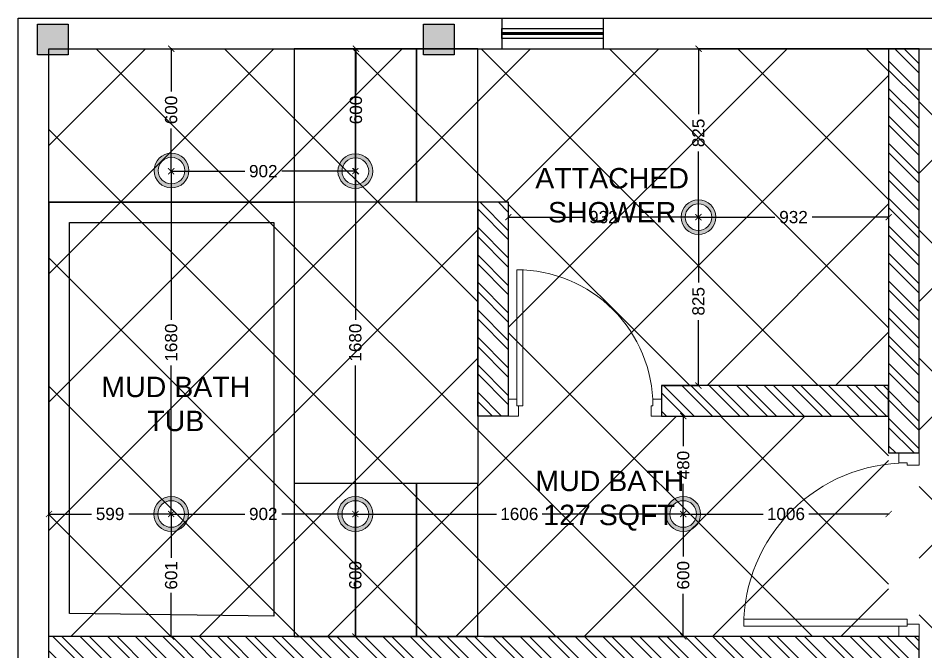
# Model space of a CAD drawing. Header units: millimetres. Extents: x 1464389 to 1998638, y -29162 to 256806.
# Drawn here: x 1799910 to 1804357, y 212058 to 215163 of the extents above; entities that cross this region are included whole.
import ezdxf

# ---------------------------------------------------------------- set-up
doc = ezdxf.new("R2010")
doc.units = ezdxf.units.MM
doc.header["$LTSCALE"] = 15
doc.header["$PDMODE"] = 35
doc.layers.get('0').update_dxf_attribs({"lineweight": 5})
for name, color, linetype, lineweight in [('A-Walls', 1, 'Continuous', 30), ('DOOR', 124, 'Continuous', 9), ('Hatch', 252, 'Continuous', 15), ('ledge wall line', 252, 'Continuous', 13)]:
    doc.layers.add(name, color=color, linetype=linetype, lineweight=lineweight)
for name, color, linetype in [('A-WNDW', 4, 'Continuous'), ('GFC Columns', 6, 'Continuous'), ('GFC Walls', 14, 'Continuous'), ('NEW WALL', 5, 'Continuous'), ('Text', 250, 'Continuous')]:
    doc.layers.add(name, color=color, linetype=linetype)
doc.layers.add('Furnitures', color=7, linetype='Continuous', lineweight=25, true_color=0x753b00)
doc.styles.add('ARIAL', font='arial.ttf')
doc.dimstyles.new('SC-25', dxfattribs={"dimtxt": 60, "dimasz": 30, "dimexe": 0, "dimexo": 0, "dimgap": 25, "dimtad": 0, "dimdec": 0, "dimzin": 0, "dimdsep": 46, "dimtxsty": 'ARIAL', "dimblk": 'ARCHTICK', "dimcen": 0.09, "dimdle": 3, "dimclrd": 251, "dimclre": 251, "dimclrt": 1, "dimadec": 0, "dimazin": 0, "dimtfac": 1, "dimtdec": 0, "dimtofl": 0, "dimtmove": 0, "dimatfit": 2, "dimfxl": 100, "dimtolj": 1, "dimtzin": 0, "dimarcsym": 0})
pattern_1 = [(45, (656328.93, 99855.36), (-314.30896, 314.30896), []), (135, (656328.93, 99855.36), (-314.30896, -314.30896), [])]

# ---------------------------------------------------------------- blocks, each defined once
blk = doc.blocks.new('terrace site dwg')
at = {"layer": 'Hatch'}
h = blk.add_hatch(color=256, dxfattribs=at)
h.dxf.hatch_style = 1
h.paths.add_polyline_path([(2564955.5, 867086.2), (2564805.5, 867086.2), (2564805.5, 866936.2), (2564955.5, 866936.2)])
h.paths.add_polyline_path([(2563234.3, 867086.2), (2563139.5, 867086.2), (2563139.5, 866936.2), (2563234.3, 866936.2)])
h.paths.add_polyline_path([(2563139.5, 867086.2), (2563084.5, 867086.2), (2563084.5, 866936.2), (2563139.5, 866936.2)])
h.paths.add_polyline_path([(2563234.5, 861453.2), (2563084.5, 861453.2), (2563084.5, 861303.2), (2563234.5, 861303.2)])
h.paths.add_polyline_path([(2564955.5, 861453.2), (2564805.5, 861453.2), (2564805.5, 861303.2), (2564955.5, 861303.2)])
h.paths.add_polyline_path([(2563234.5, 858838.2), (2563139.5, 858838.2), (2563139.5, 858868.2), (2563084.5, 858868.2), (2563084.5, 858718.2), (2563234.5, 858718.2)])
h.paths.add_polyline_path([(2563234.5, 858868.2), (2563139.5, 858868.2), (2563139.5, 858838.2), (2563234.5, 858838.2)], flags=17)
h.paths.add_polyline_path([(2564955.5, 858113.2), (2564805.5, 858113.2), (2564805.5, 857963.2), (2564955.5, 857963.2)])
h.paths.add_polyline_path([(2569128.5, 858113.2), (2568978.5, 858113.2), (2568978.5, 858018.2), (2569128.5, 858018.2)])
h.paths.add_polyline_path([(2569128.5, 858018.2), (2568978.5, 858018.2), (2568978.5, 857963.2), (2569128.5, 857963.2)])
h.paths.add_polyline_path([(2569734, 858168.2), (2569598.5, 858168.2), (2569598.5, 858018.2), (2569734, 858018.2)])
h.paths.add_polyline_path([(2582058.5, 861483.2), (2581878.5, 861483.2), (2581878.5, 861333.2), (2582058.5, 861333.2)])
h.paths.add_polyline_path([(2582028.5, 867086.2), (2581908.5, 867086.2), (2581908.5, 866936.2), (2582028.5, 866936.2)])
h.paths.add_polyline_path([(2581908.5, 867086.2), (2581878.5, 867086.2), (2581878.5, 866936.2), (2581908.5, 866936.2)])
h.paths.add_polyline_path([(2582028.5, 869698.2), (2581878.5, 869698.2), (2581878.5, 869548.2), (2582028.5, 869548.2)])
h.paths.add_polyline_path([(2574344.5, 867086.2), (2574194.5, 867086.2), (2574194.5, 866936.2), (2574344.5, 866936.2)])
h.paths.add_polyline_path([(2578937.5, 867086.2), (2578787.5, 867086.2), (2578787.5, 866936.2), (2578937.5, 866936.2)])
h.paths.add_polyline_path([(2574962.5, 872568.2), (2574812.5, 872568.2), (2574812.5, 872448.2), (2574962.5, 872448.2)])
h.paths.add_polyline_path([(2578897.5, 872568.2), (2578747.5, 872568.2), (2578747.5, 872418.2), (2578897.5, 872418.2)])
h.paths.add_polyline_path([(2569139.5, 867086.2), (2568989.5, 867086.2), (2568989.5, 866936.2), (2569139.5, 866936.2)])
h.paths.add_polyline_path([(2563234.5, 872568.2), (2563084.5, 872568.2), (2563084.5, 872418.2), (2563138.3, 872418.2), (2563138.3, 872448.2), (2563234.5, 872448.2)])
h.paths.add_polyline_path([(2565124.5, 872568.2), (2564974.5, 872568.2), (2564974.5, 872448.2), (2565124.5, 872448.2)])
h.paths.add_polyline_path([(2565124.5, 872448.1), (2564974.5, 872448.1), (2564974.5, 872418.2), (2565124.5, 872418.2)])
h.paths.add_polyline_path([(2563234.5, 872448.2), (2563138.3, 872448.2), (2563138.3, 872418.2), (2563234.5, 872418.2)], flags=17)
at = {"layer": 'A-WNDW', "ltscale": 0.5}
for p, q in [((2565359.5, 872598.2), (2565359.5, 872448.2)), ((2565854.5, 872598.2), (2565854.5, 872448.2)), ((2565359.5, 872523.2), (2565854.5, 872523.2))]:
    blk.add_line(p, q, dxfattribs=at)
blk.add_lwpolyline([(2565359.5, 872548.2), (2565854.5, 872548.2), (2565854.5, 872498.2), (2565359.5, 872498.2)], close=True, dxfattribs=at)
blk.add_lwpolyline([(2565359.5, 872548.2), (2565854.5, 872548.2), (2565854.5, 872498.2), (2565359.5, 872498.2)], close=True, dxfattribs=at)
at = {"layer": 'A-WNDW', "ltscale": 0.5, "const_width": 14.1}
blk.add_lwpolyline([(2565359.5, 872523.2), (2565854.5, 872523.2)], dxfattribs=at)
blk.add_lwpolyline([(2565359.5, 872523.2), (2565854.5, 872523.2)], dxfattribs=at)
at = {"layer": 'GFC Columns'}
for points in [[(2563234.5, 872418.2), (2563084.5, 872418.2), (2563084.5, 872568.2), (2563234.5, 872568.2)], [(2565124.5, 872418.2), (2564974.5, 872418.2), (2564974.5, 872568.2), (2565124.5, 872568.2)]]:
    blk.add_lwpolyline(points, close=True, dxfattribs=at)
at = {"layer": 'GFC Walls'}
for p, q in [((2562989.5, 858688.2), (2562989.5, 872598.2)), ((2562989.5, 872598.2), (2571364.5, 872598.2)), ((2563234.5, 872448.2), (2571364.5, 872448.2)), ((2563139.5, 861453.2), (2563139.5, 872418.2))]:
    blk.add_line(p, q, dxfattribs=at)
blk = doc.blocks.new('D900')
for points in [[(0, 840), (0, 900), (100, 900), (100, 850), (60, 850), (60, 840)], [(0, 60), (0, 0), (100, 0), (100, 50), (60, 50), (60, 60)]]:
    blk.add_lwpolyline(points, close=True)
blk.add_lwpolyline([(60, 850, -0.414214), (860, 50), (60, 50), (60, 85), (859.2, 85)], format="xyb")
blk = doc.blocks.new('DOOR TERRACE')
at = {"layer": 'DOOR'}
for p, xscale, yscale, zscale, rotation in [((1151616.7, -147837.6), -0.833619442241601, 0.833619442241601, 0.833619442241601, 270), ((1153629.8, -148917.1), -0.9999986462057132, 0.9999986462057132, 0.9999986462057132, 359.9999999804764)]:
    blk.add_blockref('D900', p, dxfattribs=dict(at, xscale=xscale, yscale=yscale, zscale=zscale, rotation=rotation))
blk = doc.blocks.new('INTERNAL WALLS FIFFTH')
at = {"layer": 'NEW WALL', "ltscale": 0.25}
for points in [[(1153629.8, -146037.6), (1153479.8, -146037.6), (1153479.8, -148017.1), (1153629.8, -148017.1)], [(1151466.7, -146787.6), (1151616.7, -146787.6), (1151616.7, -147837.6), (1151466.7, -147837.6)], [(1152367, -147837.6), (1153479.8, -147837.6), (1153479.8, -147687.6), (1152367, -147687.6)], [(1153629.8, -148917.1), (1149364.9, -148917.3), (1149364.9, -149067.3), (1153629.8, -149067.1)]]:
    blk.add_lwpolyline(points, close=True, dxfattribs=at)
blk = doc.blocks.new('Hanging light')
h = blk.add_hatch(color=30)
h.dxf.hatch_style = 1
h.set_gradient(color1=(242, 103, 34), color2=(255, 255, 0), name='CYLINDER')
h.paths.add_polyline_path([(163326.4, 34665.3, 1), (163155.9, 34665.3, 1)])
h.paths.add_polyline_path([(163175.9, 34665.3, -1), (163306.4, 34665.3, -1)], flags=16)
at = {"color": 3}
for radius in [85.2, 65.2]:
    blk.add_circle((163241.2, 34665.3), radius, dxfattribs=at)
blk = doc.blocks.new('_ArchTick')
at = {"color": 0, "linetype": 'ByBlock', "const_width": 0.15}
blk.add_lwpolyline([(-0.5, -0.5), (0.5, 0.5)], dxfattribs=at)
blk = doc.blocks.new('*D1074')
at = {"color": 251, "lineweight": -2, "ltscale": 0.25, "transparency": 16777216}
for p, q in [((1803239.8, 214188.3), (1803617.6, 214188.3)), ((1804177.4, 214188.3), (1803799.6, 214188.3))]:
    blk.add_line(p, q, dxfattribs=at)
at = {"layer": 'Defpoints', "color": 0, "ltscale": 0.25, "transparency": 16777216}
for p in [(1803242.8, 214188.3), (1804174.4, 214188.3), (1804174.4, 214188.3)]:
    blk.add_point(p, dxfattribs=at)
at = {"color": 251, "lineweight": -2, "ltscale": 0.25, "transparency": 16777216, "xscale": 30, "yscale": 30, "zscale": 30, "rotation": 180}
blk.add_blockref('_ArchTick', (1803242.8, 214188.3), dxfattribs=at)
at = {"color": 251, "lineweight": -2, "ltscale": 0.25, "transparency": 16777216, "xscale": 30, "yscale": 30, "zscale": 30}
blk.add_blockref('_ArchTick', (1804174.4, 214188.3), dxfattribs=at)
at = {"color": 1, "ltscale": 0.25, "transparency": 16777216, "insert": (1803708.6, 214188.3), "char_height": 60, "attachment_point": 5, "style": 'ARIAL'}
blk.add_mtext('\\A1;932', dxfattribs=at)
blk = doc.blocks.new('*D1245')
at = {"color": 251, "lineweight": -2, "ltscale": 0.25, "transparency": 16777216}
for p, q in [((1802311.3, 214263.3), (1802311.3, 214188.3)), ((1802308.3, 214188.3), (1802686.1, 214188.3)), ((1803245.8, 214188.3), (1802868.1, 214188.3)), ((1803242.8, 214188.3), (1803242.8, 214188.3))]:
    blk.add_line(p, q, dxfattribs=at)
at = {"layer": 'Defpoints', "color": 0, "ltscale": 0.25, "transparency": 16777216}
for p in [(1802311.3, 214263.3), (1802311.3, 214188.3), (1803242.8, 214188.3)]:
    blk.add_point(p, dxfattribs=at)
at = {"color": 251, "lineweight": -2, "ltscale": 0.25, "transparency": 16777216, "xscale": 30, "yscale": 30, "zscale": 30, "rotation": 180}
blk.add_blockref('_ArchTick', (1802311.3, 214188.3), dxfattribs=at)
at = {"color": 251, "lineweight": -2, "ltscale": 0.25, "transparency": 16777216, "xscale": 30, "yscale": 30, "zscale": 30}
blk.add_blockref('_ArchTick', (1803242.8, 214188.3), dxfattribs=at)
at = {"color": 1, "ltscale": 0.25, "transparency": 16777216, "insert": (1802777.1, 214188.3), "char_height": 60, "attachment_point": 5, "style": 'ARIAL'}
blk.add_mtext('\\A1;932', dxfattribs=at)
blk = doc.blocks.new('*D1246')
at = {"color": 251, "lineweight": -2, "ltscale": 0.25, "transparency": 16777216}
for p, q in [((1803242.8, 215016.3), (1803242.8, 214692.4)), ((1804220.4, 215013.3), (1803242.8, 215013.3)), ((1803242.8, 214185.3), (1803242.8, 214509.3)), ((1803242.8, 214188.3), (1803242.8, 214188.3))]:
    blk.add_line(p, q, dxfattribs=at)
at = {"layer": 'Defpoints', "color": 0, "ltscale": 0.25, "transparency": 16777216}
for p in [(1803242.8, 215013.3), (1804220.4, 215013.3), (1803242.8, 214188.3)]:
    blk.add_point(p, dxfattribs=at)
at = {"color": 251, "lineweight": -2, "ltscale": 0.25, "transparency": 16777216, "xscale": 30, "yscale": 30, "zscale": 30}
for p, rotation in [((1803242.8, 215013.3), 90), ((1803242.8, 214188.3), 270)]:
    blk.add_blockref('_ArchTick', p, dxfattribs=dict(at, rotation=rotation))
at = {"color": 1, "ltscale": 0.25, "transparency": 16777216, "insert": (1803242.8, 214600.8), "char_height": 60, "attachment_point": 5, "rotation": 90, "style": 'ARIAL'}
blk.add_mtext('\\A1;825', dxfattribs=at)
blk = doc.blocks.new('*D1247')
at = {"color": 251, "lineweight": -2, "ltscale": 0.25, "transparency": 16777216}
for p, q in [((1803242.8, 214191.3), (1803242.8, 213867.4)), ((1803242.8, 214188.3), (1803242.8, 214188.3)), ((1803242.8, 213360.3), (1803242.8, 213684.3)), ((1803061.6, 213363.3), (1803242.8, 213363.3))]:
    blk.add_line(p, q, dxfattribs=at)
at = {"layer": 'Defpoints', "color": 0, "ltscale": 0.25, "transparency": 16777216}
for p in [(1803242.8, 214188.3), (1803061.6, 213363.3), (1803242.8, 213363.3)]:
    blk.add_point(p, dxfattribs=at)
at = {"color": 251, "lineweight": -2, "ltscale": 0.25, "transparency": 16777216, "xscale": 30, "yscale": 30, "zscale": 30}
for p, rotation in [((1803242.8, 214188.3), 90), ((1803242.8, 213363.3), 270)]:
    blk.add_blockref('_ArchTick', p, dxfattribs=dict(at, rotation=rotation))
at = {"color": 1, "ltscale": 0.25, "transparency": 16777216, "insert": (1803242.8, 213775.8), "char_height": 60, "attachment_point": 5, "rotation": 90, "style": 'ARIAL'}
blk.add_mtext('\\A1;825', dxfattribs=at)
blk = doc.blocks.new('*D1075')
at = {"color": 251, "lineweight": -2, "ltscale": 0.25, "transparency": 16777216}
for p, q in [((1800660, 215016.3), (1800660, 214804.6)), ((1800661.3, 215013.3), (1800660, 215013.3)), ((1800660, 214410.3), (1800660, 214622)), ((1800660, 214413.3), (1800660, 214413.3))]:
    blk.add_line(p, q, dxfattribs=at)
at = {"layer": 'Defpoints', "color": 0, "ltscale": 0.25, "transparency": 16777216}
for p in [(1800660, 215013.3), (1800661.3, 215013.3), (1800660, 214413.3)]:
    blk.add_point(p, dxfattribs=at)
at = {"color": 251, "lineweight": -2, "ltscale": 0.25, "transparency": 16777216, "xscale": 30, "yscale": 30, "zscale": 30}
for p, rotation in [((1800660, 215013.3), 90), ((1800660, 214413.3), 270)]:
    blk.add_blockref('_ArchTick', p, dxfattribs=dict(at, rotation=rotation))
at = {"color": 1, "ltscale": 0.25, "transparency": 16777216, "insert": (1800660, 214713.3), "char_height": 60, "attachment_point": 5, "rotation": 90, "style": 'ARIAL'}
blk.add_mtext('\\A1;600', dxfattribs=at)
blk = doc.blocks.new('*D1076')
at = {"color": 251, "lineweight": -2, "ltscale": 0.25, "transparency": 16777216}
for p, q in [((1800657, 212733.7), (1801020.1, 212733.7)), ((1801565.2, 212733.7), (1801202.1, 212733.7))]:
    blk.add_line(p, q, dxfattribs=at)
at = {"layer": 'Defpoints', "color": 0, "ltscale": 0.25, "transparency": 16777216}
for p in [(1800660, 212733.7), (1801562.2, 212733.7), (1801562.2, 212733.7)]:
    blk.add_point(p, dxfattribs=at)
at = {"color": 251, "lineweight": -2, "ltscale": 0.25, "transparency": 16777216, "xscale": 30, "yscale": 30, "zscale": 30, "rotation": 180}
blk.add_blockref('_ArchTick', (1800660, 212733.7), dxfattribs=at)
at = {"color": 251, "lineweight": -2, "ltscale": 0.25, "transparency": 16777216, "xscale": 30, "yscale": 30, "zscale": 30}
blk.add_blockref('_ArchTick', (1801562.2, 212733.7), dxfattribs=at)
at = {"color": 1, "ltscale": 0.25, "transparency": 16777216, "insert": (1801111.1, 212733.7), "char_height": 60, "attachment_point": 5, "style": 'ARIAL'}
blk.add_mtext('\\A1;902', dxfattribs=at)
blk = doc.blocks.new('*D1077')
at = {"color": 251, "lineweight": -2, "ltscale": 0.25, "transparency": 16777216}
for p, q in [((1801559.2, 212733.7), (1802253.5, 212733.7)), ((1803171.3, 212733.7), (1802477, 212733.7))]:
    blk.add_line(p, q, dxfattribs=at)
at = {"layer": 'Defpoints', "color": 0, "ltscale": 0.25, "transparency": 16777216}
for p in [(1801562.2, 212733.7), (1803168.3, 212733.7), (1803168.3, 212733.7)]:
    blk.add_point(p, dxfattribs=at)
at = {"color": 251, "lineweight": -2, "ltscale": 0.25, "transparency": 16777216, "xscale": 30, "yscale": 30, "zscale": 30, "rotation": 180}
blk.add_blockref('_ArchTick', (1801562.2, 212733.7), dxfattribs=at)
at = {"color": 251, "lineweight": -2, "ltscale": 0.25, "transparency": 16777216, "xscale": 30, "yscale": 30, "zscale": 30}
blk.add_blockref('_ArchTick', (1803168.3, 212733.7), dxfattribs=at)
at = {"color": 1, "ltscale": 0.25, "transparency": 16777216, "insert": (1802365.2, 212733.7), "char_height": 60, "attachment_point": 5, "style": 'ARIAL'}
blk.add_mtext('\\A1;1606', dxfattribs=at)
blk = doc.blocks.new('*D1078')
at = {"color": 251, "lineweight": -2, "ltscale": 0.25, "transparency": 16777216}
for p, q in [((1803165.3, 212733.7), (1803559.6, 212733.7)), ((1804177.4, 212733.7), (1803783.1, 212733.7))]:
    blk.add_line(p, q, dxfattribs=at)
at = {"layer": 'Defpoints', "color": 0, "ltscale": 0.25, "transparency": 16777216}
for p in [(1803168.3, 212733.7), (1804174.4, 212733.7), (1804174.4, 212733.7)]:
    blk.add_point(p, dxfattribs=at)
at = {"color": 251, "lineweight": -2, "ltscale": 0.25, "transparency": 16777216, "xscale": 30, "yscale": 30, "zscale": 30, "rotation": 180}
blk.add_blockref('_ArchTick', (1803168.3, 212733.7), dxfattribs=at)
at = {"color": 251, "lineweight": -2, "ltscale": 0.25, "transparency": 16777216, "xscale": 30, "yscale": 30, "zscale": 30}
blk.add_blockref('_ArchTick', (1804174.4, 212733.7), dxfattribs=at)
at = {"color": 1, "ltscale": 0.25, "transparency": 16777216, "insert": (1803671.3, 212733.7), "char_height": 60, "attachment_point": 5, "style": 'ARIAL'}
blk.add_mtext('\\A1;1006', dxfattribs=at)
blk = doc.blocks.new('*D1248')
at = {"color": 251, "lineweight": -2, "ltscale": 0.25, "transparency": 16777216}
for p, q in [((1800061.3, 213197.9), (1800061.3, 212733.7)), ((1800058.3, 212733.7), (1800269.3, 212733.7)), ((1800663, 212733.7), (1800452, 212733.7)), ((1800660, 212733.7), (1800660, 212733.7))]:
    blk.add_line(p, q, dxfattribs=at)
at = {"layer": 'Defpoints', "color": 0, "ltscale": 0.25, "transparency": 16777216}
for p in [(1800061.3, 213197.9), (1800061.3, 212733.7), (1800660, 212733.7)]:
    blk.add_point(p, dxfattribs=at)
at = {"color": 251, "lineweight": -2, "ltscale": 0.25, "transparency": 16777216, "xscale": 30, "yscale": 30, "zscale": 30, "rotation": 180}
blk.add_blockref('_ArchTick', (1800061.3, 212733.7), dxfattribs=at)
at = {"color": 251, "lineweight": -2, "ltscale": 0.25, "transparency": 16777216, "xscale": 30, "yscale": 30, "zscale": 30}
blk.add_blockref('_ArchTick', (1800660, 212733.7), dxfattribs=at)
at = {"color": 1, "ltscale": 0.25, "transparency": 16777216, "insert": (1800360.6, 212733.7), "char_height": 60, "attachment_point": 5, "style": 'ARIAL'}
blk.add_mtext('\\A1;599', dxfattribs=at)
blk = doc.blocks.new('*D1249')
at = {"color": 251, "lineweight": -2, "ltscale": 0.25, "transparency": 16777216}
for p, q in [((1800660, 212736.7), (1800660, 212519.1)), ((1800660, 212733.7), (1800660, 212733.7)), ((1800660, 212130.1), (1800660, 212347.8)), ((1800661.3, 212133.1), (1800660, 212133.1))]:
    blk.add_line(p, q, dxfattribs=at)
at = {"layer": 'Defpoints', "color": 0, "ltscale": 0.25, "transparency": 16777216}
for p in [(1800660, 212733.7), (1800660, 212133.1), (1800661.3, 212133.1)]:
    blk.add_point(p, dxfattribs=at)
at = {"color": 251, "lineweight": -2, "ltscale": 0.25, "transparency": 16777216, "xscale": 30, "yscale": 30, "zscale": 30}
for p, rotation in [((1800660, 212733.7), 90), ((1800660, 212133.1), 270)]:
    blk.add_blockref('_ArchTick', p, dxfattribs=dict(at, rotation=rotation))
at = {"color": 1, "ltscale": 0.25, "transparency": 16777216, "insert": (1800660, 212433.4), "char_height": 60, "attachment_point": 5, "rotation": 90, "style": 'ARIAL'}
blk.add_mtext('\\A1;601', dxfattribs=at)
blk = doc.blocks.new('*D1079')
at = {"color": 251, "lineweight": -2, "ltscale": 0.25, "transparency": 16777216}
for p, q in [((1800660, 214416.3), (1800660, 213685.2)), ((1800660, 214413.3), (1800660, 214413.3)), ((1800660, 212730.7), (1800660, 213461.8)), ((1800660, 212733.7), (1800660, 212733.7))]:
    blk.add_line(p, q, dxfattribs=at)
at = {"layer": 'Defpoints', "color": 0, "ltscale": 0.25, "transparency": 16777216}
for p in [(1800660, 214413.3), (1800660, 214413.3), (1800660, 212733.7)]:
    blk.add_point(p, dxfattribs=at)
at = {"color": 251, "lineweight": -2, "ltscale": 0.25, "transparency": 16777216, "xscale": 30, "yscale": 30, "zscale": 30}
for p, rotation in [((1800660, 214413.3), 90), ((1800660, 212733.7), 270)]:
    blk.add_blockref('_ArchTick', p, dxfattribs=dict(at, rotation=rotation))
at = {"color": 1, "ltscale": 0.25, "transparency": 16777216, "insert": (1800660, 213573.5), "char_height": 60, "attachment_point": 5, "rotation": 90, "style": 'ARIAL'}
blk.add_mtext('\\A1;1680', dxfattribs=at)
blk = doc.blocks.new('*D1080')
at = {"color": 251, "lineweight": -2, "ltscale": 0.25, "transparency": 16777216}
for p, q in [((1800657, 214413.3), (1801020.1, 214413.3)), ((1800660, 214413.3), (1800660, 214413.3)), ((1801565.2, 214413.3), (1801202.1, 214413.3))]:
    blk.add_line(p, q, dxfattribs=at)
at = {"layer": 'Defpoints', "color": 0, "ltscale": 0.25, "transparency": 16777216}
for p in [(1800660, 214413.3), (1801562.2, 214413.3), (1801562.2, 214413.3)]:
    blk.add_point(p, dxfattribs=at)
at = {"color": 251, "lineweight": -2, "ltscale": 0.25, "transparency": 16777216, "xscale": 30, "yscale": 30, "zscale": 30, "rotation": 180}
blk.add_blockref('_ArchTick', (1800660, 214413.3), dxfattribs=at)
at = {"color": 251, "lineweight": -2, "ltscale": 0.25, "transparency": 16777216, "xscale": 30, "yscale": 30, "zscale": 30}
blk.add_blockref('_ArchTick', (1801562.2, 214413.3), dxfattribs=at)
at = {"color": 1, "ltscale": 0.25, "transparency": 16777216, "insert": (1801111.1, 214413.3), "char_height": 60, "attachment_point": 5, "style": 'ARIAL'}
blk.add_mtext('\\A1;902', dxfattribs=at)
blk = doc.blocks.new('*D1250')
at = {"color": 251, "lineweight": -2, "ltscale": 0.25, "transparency": 16777216}
for p, q in [((1801562.2, 215013.2), (1801565.2, 215013.2)), ((1801565.2, 215016.2), (1801565.2, 214804.6)), ((1801565.2, 214410.3), (1801565.2, 214621.9)), ((1801565.2, 214413.3), (1801565.2, 214413.3))]:
    blk.add_line(p, q, dxfattribs=at)
at = {"layer": 'Defpoints', "color": 0, "ltscale": 0.25, "transparency": 16777216}
for p in [(1801562.2, 215013.2), (1801565.2, 215013.2), (1801565.2, 214413.3)]:
    blk.add_point(p, dxfattribs=at)
at = {"color": 251, "lineweight": -2, "ltscale": 0.25, "transparency": 16777216, "xscale": 30, "yscale": 30, "zscale": 30}
for p, rotation in [((1801565.2, 215013.2), 90), ((1801565.2, 214413.3), 270)]:
    blk.add_blockref('_ArchTick', p, dxfattribs=dict(at, rotation=rotation))
at = {"color": 1, "ltscale": 0.25, "transparency": 16777216, "insert": (1801565.2, 214713.3), "char_height": 60, "attachment_point": 5, "rotation": 90, "style": 'ARIAL'}
blk.add_mtext('\\A1;600', dxfattribs=at)
blk = doc.blocks.new('*D1081')
at = {"color": 251, "lineweight": -2, "ltscale": 0.25, "transparency": 16777216}
for p, q in [((1801562.2, 214416.3), (1801562.2, 213685.2)), ((1801562.2, 214413.3), (1801562.2, 214413.3)), ((1801562.2, 212730.7), (1801562.2, 213461.8)), ((1801565.2, 212733.7), (1801562.2, 212733.7))]:
    blk.add_line(p, q, dxfattribs=at)
at = {"layer": 'Defpoints', "color": 0, "ltscale": 0.25, "transparency": 16777216}
for p in [(1801562.2, 214413.3), (1801562.2, 212733.7), (1801565.2, 212733.7)]:
    blk.add_point(p, dxfattribs=at)
at = {"color": 251, "lineweight": -2, "ltscale": 0.25, "transparency": 16777216, "xscale": 30, "yscale": 30, "zscale": 30}
for p, rotation in [((1801562.2, 214413.3), 90), ((1801562.2, 212733.7), 270)]:
    blk.add_blockref('_ArchTick', p, dxfattribs=dict(at, rotation=rotation))
at = {"color": 1, "ltscale": 0.25, "transparency": 16777216, "insert": (1801562.2, 213573.5), "char_height": 60, "attachment_point": 5, "rotation": 90, "style": 'ARIAL'}
blk.add_mtext('\\A1;1680', dxfattribs=at)
blk = doc.blocks.new('*D1251')
at = {"color": 251, "lineweight": -2, "ltscale": 0.25, "transparency": 16777216}
for p, q in [((1803168.3, 212736.7), (1803168.3, 212525)), ((1803168.3, 212733.7), (1803168.3, 212733.7)), ((1803168.3, 212130.6), (1803168.3, 212342.3)), ((1802191.9, 212133.6), (1803168.3, 212133.6))]:
    blk.add_line(p, q, dxfattribs=at)
at = {"layer": 'Defpoints', "color": 0, "ltscale": 0.25, "transparency": 16777216}
for p in [(1803168.3, 212733.7), (1802191.9, 212133.6), (1803168.3, 212133.6)]:
    blk.add_point(p, dxfattribs=at)
at = {"color": 251, "lineweight": -2, "ltscale": 0.25, "transparency": 16777216, "xscale": 30, "yscale": 30, "zscale": 30}
for p, rotation in [((1803168.3, 212733.7), 90), ((1803168.3, 212133.6), 270)]:
    blk.add_blockref('_ArchTick', p, dxfattribs=dict(at, rotation=rotation))
at = {"color": 1, "ltscale": 0.25, "transparency": 16777216, "insert": (1803168.3, 212433.7), "char_height": 60, "attachment_point": 5, "rotation": 90, "style": 'ARIAL'}
blk.add_mtext('\\A1;600', dxfattribs=at)
blk = doc.blocks.new('*D1252')
at = {"color": 251, "lineweight": -2, "ltscale": 0.25, "transparency": 16777216}
for p, q in [((1803061.6, 213213.3), (1803168.3, 213213.3)), ((1803168.3, 213216.3), (1803168.3, 213065.9)), ((1803168.3, 212730.7), (1803168.3, 212881.1)), ((1803168.3, 212733.7), (1803168.3, 212733.7))]:
    blk.add_line(p, q, dxfattribs=at)
at = {"layer": 'Defpoints', "color": 0, "ltscale": 0.25, "transparency": 16777216}
for p in [(1803061.6, 213213.3), (1803168.3, 213213.3), (1803168.3, 212733.7)]:
    blk.add_point(p, dxfattribs=at)
at = {"color": 251, "lineweight": -2, "ltscale": 0.25, "transparency": 16777216, "xscale": 30, "yscale": 30, "zscale": 30}
for p, rotation in [((1803168.3, 213213.3), 90), ((1803168.3, 212733.7), 270)]:
    blk.add_blockref('_ArchTick', p, dxfattribs=dict(at, rotation=rotation))
at = {"color": 1, "ltscale": 0.25, "transparency": 16777216, "insert": (1803168.3, 212973.5), "char_height": 60, "attachment_point": 5, "rotation": 90, "style": 'ARIAL'}
blk.add_mtext('\\A1;480', dxfattribs=at)
blk = doc.blocks.new('*D1253')
at = {"color": 251, "lineweight": -2, "ltscale": 0.25, "transparency": 16777216}
for p, q in [((1801562.2, 212736.7), (1801562.2, 212525.1)), ((1801562.2, 212733.7), (1801562.2, 212733.7)), ((1801562.2, 212130.7), (1801562.2, 212342.4)), ((1801562.2, 212133.7), (1801562.2, 212133.7))]:
    blk.add_line(p, q, dxfattribs=at)
at = {"layer": 'Defpoints', "color": 0, "ltscale": 0.25, "transparency": 16777216}
for p in [(1801562.2, 212733.7), (1801562.2, 212133.7), (1801562.2, 212133.7)]:
    blk.add_point(p, dxfattribs=at)
at = {"color": 251, "lineweight": -2, "ltscale": 0.25, "transparency": 16777216, "xscale": 30, "yscale": 30, "zscale": 30}
for p, rotation in [((1801562.2, 212733.7), 90), ((1801562.2, 212133.7), 270)]:
    blk.add_blockref('_ArchTick', p, dxfattribs=dict(at, rotation=rotation))
at = {"color": 1, "ltscale": 0.25, "transparency": 16777216, "insert": (1801562.2, 212433.7), "char_height": 60, "attachment_point": 5, "rotation": 90, "style": 'ARIAL'}
blk.add_mtext('\\A1;600', dxfattribs=at)

msp = doc.modelspace()

# ---------------------------------------------------------------- hatches: boundary and pattern name
at = {"layer": 'Hatch', "ltscale": 0.25}
h = msp.add_hatch(dxfattribs=at)
h.set_pattern_fill('ANSI37', color=256, scale=140)
h.set_pattern_definition(pattern_1)
h.paths.add_polyline_path([(1804174.4, 213213.3), (1803061.6, 213213.3), (1803061.6, 213363.3), (1804174.4, 213363.3), (1804174.4, 215013.3), (1800060.4, 215013.3), (1800060.4, 212133.6), (1804174.4, 212133.6)])
h.paths.add_polyline_path([(1802161.3, 213213.3), (1802161.3, 214263.3), (1802311.3, 214263.3), (1802311.3, 213213.3)], flags=16)
h = msp.add_hatch(dxfattribs=at)
h.set_pattern_fill('ANSI37', color=256, scale=140)
h.set_pattern_definition(pattern_1)
h.paths.add_polyline_path([(1805524.4, 211825.8), (1805974.2, 211825.8), (1805974.2, 215013.3), (1804324.4, 215013.3), (1804324.4, 206037), (1810869, 206036.3), (1810869, 207236.3), (1805524.4, 207236.3)])
at = {"layer": 'ledge wall line'}
h = msp.add_hatch(dxfattribs=at)
h.set_pattern_fill('ANSI32', color=256, scale=10, angle=90)
h.set_pattern_definition([(135, (-714436.75, -697251.91), (-67.351921, -67.351921), []), (135, (-714436.75, -697207.01), (-67.351921, -67.351921), [])])
h.paths.add_polyline_path([(1811019.7, 205886.3), (1810869.7, 205886.3), (1810870.4, 204818.3), (1811020.4, 204818.3)])
h.paths.add_polyline_path([(1811019.7, 206036.3), (1808613.4, 206036.3), (1808613.4, 205886.3), (1811019.7, 205886.3)])
h.paths.add_polyline_path([(1811019, 207236.3), (1810869, 207236.3), (1810869.7, 207036.3), (1811019.7, 207036.3)])
h.paths.add_polyline_path([(1807713.4, 206036.3), (1806384.7, 206036.3), (1806384.7, 205886.3), (1807563.4, 205886.3), (1807563.4, 205886.3), (1807713.4, 205886.3), (1807713.4, 205886.3), (1807563.4, 205886.3), (1807563.4, 204068.2), (1807713.4, 204068.2), (1807713.4, 205886.3), (1807563.4, 205886.3), (1807563.4, 205886.3), (1807713.4, 205886.3)])
h.paths.add_polyline_path([(1805484.7, 205936.3), (1805484.7, 205936.3), (1805484.7, 206036.3), (1805334.7, 206036.3), (1805334.7, 205936.3), (1805335.4, 204823.3), (1805485.4, 204823.3)])
h.paths.add_polyline_path([(1801876.4, 202806.3), (1801726.4, 202806.3), (1801726.4, 201403.3), (1801876.4, 201403.3)])
h.paths.add_polyline_path([(1801876.4, 206038.3), (1801726.4, 206038.3), (1801726.4, 204018.3), (1801876.4, 204018.3)])
h.paths.add_polyline_path([(1801876.4, 203868.3), (1801726.4, 203868.3), (1801726.4, 203706.3), (1801876.4, 203706.3)])
h.paths.add_polyline_path([(1801876.4, 203706.3), (1801726.4, 203706.3), (1800060.4, 203706.3), (1800060.4, 203556.3), (1801876.4, 203556.3)])
h.paths.add_polyline_path([(1804324.4, 205588.3), (1801876.4, 205588.3), (1801876.4, 205438.3), (1804324.4, 205438.3)])
h.paths.add_polyline_path([(1804324.4, 205887), (1804324.4, 205887), (1804324.4, 206037), (1804324.4, 206310.5), (1804174.4, 206310.5), (1804174.4, 205588.3), (1804324.4, 205588.3)])
h.paths.add_polyline_path([(1804434.7, 205936.3), (1804434.7, 205936.3), (1804434.7, 206036.3), (1804324.4, 206037), (1804324.4, 205887), (1804434.7, 205886.3)])
h.paths.add_polyline_path([(1800976.4, 206038.3), (1800060.4, 206038.3), (1800060.4, 205888.3), (1800976.4, 205888.3)])
h.paths.add_polyline_path([(1802379.7, 207660.5), (1802229.7, 207660.5), (1802229.7, 207210.5), (1802379.7, 207210.5)])
h.paths.add_polyline_path([(1804174.4, 207360.5), (1802379.7, 207360.5), (1802379.7, 207210.5), (1804174.4, 207210.5)])
h.paths.add_polyline_path([(1804174.4, 208560.5), (1802229.7, 208560.5), (1802229.7, 208410.5), (1804174.4, 208410.5)])
h.paths.add_polyline_path([(1804324.4, 211083.7), (1804174.4, 211083.7), (1804174.4, 207210.5), (1804324.4, 207210.5)])
h.paths.add_polyline_path([(1804324.4, 212133.7), (1801261.3, 212133.6), (1801261.3, 212132.7), (1800059.5, 212133.6), (1800059.5, 211983.6), (1801259.9, 211983.6), (1801259.9, 211983.6), (1801409.9, 211983.6), (1804324.4, 211983.7)])
h.paths.add_polyline_path([(1800509.8, 210183.6), (1800060.4, 210183.3), (1800060.4, 210033.3), (1800509.8, 210033.6)])
h.paths.add_polyline_path([(1801259.8, 210033.6), (1801259.9, 211983.6), (1801409.9, 211983.6), (1801409.8, 210183.2), (1802229.7, 210183.5), (1802229.7, 210483.5), (1802379.7, 210483.5), (1802379.7, 209310.5), (1802229.7, 209310.5), (1802229.7, 210033.5), (1801409.8, 210033.2), (1801409.8, 210033.6)])
h.paths.add_polyline_path([(1804174.4, 213363.3), (1803061.6, 213363.3), (1803061.6, 213296.2), (1803061.6, 213213.3), (1804174.4, 213213.3)])
h.paths.add_polyline_path([(1802311.3, 214263.3), (1802161.3, 214263.3), (1802161.3, 213213.3), (1802311.3, 213213.3)])
h.paths.add_polyline_path([(1804324.4, 215013.3), (1804174.4, 215013.3), (1804174.4, 213033.7), (1804224.4, 213033.7), (1804224.4, 213033.7), (1804324.4, 213033.7)])

# ---------------------------------------------------------------- linework, layer by layer
at = {"layer": 'Furnitures'}
msp.add_line((1802162.2, 214263.3), (1802162.2, 212883.6), dxfattribs=at)
for points in [[(1801262.2, 214262.3), (1800060, 214262.3), (1800060, 215013.3), (1801262.2, 215013.3)], [(1801262.2, 214262.3), (1800060, 214262.3), (1800060, 215013.3), (1801262.2, 215013.3)], [(1801562.2, 215013.2), (1801262.2, 215013.2), (1801262.2, 214263.3), (1801562.2, 214263.3)], [(1801862.2, 215013.2), (1801562.2, 215013.2), (1801562.2, 214263.3), (1801862.2, 214263.3)], [(1802162.2, 215013.2), (1801862.2, 215013.2), (1801862.2, 214263.3), (1802162.2, 214263.3)], [(1800062.2, 214262.3), (1801262.2, 214262.3), (1801262.2, 212132.7), (1800060.4, 212133.6)], [(1800162.2, 214162.3), (1801162.2, 214162.3), (1801162.2, 212233.9), (1800162.2, 212246.3)], [(1801562.2, 212883.6), (1801262.2, 212883.6), (1801262.2, 212133.7), (1801562.2, 212133.7)], [(1801862.2, 212883.6), (1801562.2, 212883.6), (1801562.2, 212133.7), (1801862.2, 212133.7)], [(1802162.2, 212883.6), (1801862.2, 212883.6), (1801862.2, 212133.7), (1802162.2, 212133.7)]]:
    msp.add_lwpolyline(points, close=True, dxfattribs=at)

# ---------------------------------------------------------------- block references
for name, p in [('DOOR TERRACE', (650694.6, 361050.9)), ('INTERNAL WALLS FIFFTH', (650694.6, 361050.9)), ('Hanging light', (1637420.1, 179751)), ('Hanging light', (1638321, 179748)), ('Hanging light', (1640001.7, 179523)), ('Hanging light', (1637418.8, 178068.4)), ('Hanging light', (1638321, 178068.4)), ('Hanging light', (1639927.1, 178068.4))]:
    msp.add_blockref(name, p)
at = {"layer": 'A-Walls'}
msp.add_blockref('terrace site dwg', (-763079.1, -657434.9), dxfattribs=at)

# ---------------------------------------------------------------- texts
at = {"layer": 'Text', "ltscale": 0.25, "char_height": 100, "style": 'ARIAL'}
for s, insert, attachment_point in [('\\pxqc;ATTACHED SHOWER', (1802168.5, 214161), 7), ('\\pxqc;MUD BATH \\PTUB', (1800031.3, 213138.5), 7), ('MUD BATH\\P 127 SQFT', (1802444, 212945.9), 1)]:
    msp.add_mtext_dynamic_manual_height_columns(s, width=1302.77, gutter_width=250, heights=[0], dxfattribs=dict(at, insert=insert, attachment_point=attachment_point))

# ---------------------------------------------------------------- dimensions: what is measured, and where the dimension line sits
at = {"ltscale": 0.25}
for base, p1, p2, picture, middle in [((1800660, 215013.3), (1800660, 214413.3), (1800661.3, 215013.3), '*D1075', (1800660, 214713.3)), ((1801565.2, 215013.2), (1801565.2, 214413.3), (1801562.2, 215013.2), '*D1250', (1801565.2, 214713.3)), ((1803242.8, 215013.3), (1803242.8, 214188.3), (1804220.4, 215013.3), '*D1246', (1803242.8, 214600.8)), ((1800660, 214413.3), (1800660, 212733.7), (1800660, 214413.3), '*D1079', (1800660, 213573.5)), ((1801562.2, 212733.7), (1801562.2, 214413.3), (1801565.2, 212733.7), '*D1081', (1801562.2, 213573.5)), ((1803242.8, 213363.3), (1803242.8, 214188.3), (1803061.6, 213363.3), '*D1247', (1803242.8, 213775.8)), ((1803168.3, 213213.3), (1803168.3, 212733.7), (1803061.6, 213213.3), '*D1252', (1803168.3, 212973.5)), ((1800660, 212133.1), (1800660, 212733.7), (1800661.3, 212133.1), '*D1249', (1800660, 212433.4)), ((1801562.2, 212133.7), (1801562.2, 212733.7), (1801562.2, 212133.7), '*D1253', (1801562.2, 212433.7)), ((1803168.3, 212133.6), (1803168.3, 212733.7), (1802191.9, 212133.6), '*D1251', (1803168.3, 212433.7))]:
    dim = msp.add_linear_dim(base=base, p1=p1, p2=p2, angle=90, dimstyle='SC-25', dxfattribs=at)
    dim.commit()
    dim.dimension.update_dxf_attribs({"geometry": picture, "text_midpoint": middle})
for base, p1, p2, picture, middle in [((1801562.2, 214413.3), (1800660, 214413.3), (1801562.2, 214413.3), '*D1080', (1801111.1, 214413.3)), ((1802311.3089, 214188.3036), (1803242.8454, 214188.3036), (1802311.3089, 214263.3036), '*D1245', (1802777.0771, 214188.3036)), ((1804174.4, 214188.3), (1803242.8, 214188.3), (1804174.4, 214188.3), '*D1074', (1803708.6, 214188.3)), ((1800061.3, 212733.7), (1800660, 212733.7), (1800061.3, 213197.9), '*D1248', (1800360.6, 212733.7)), ((1801562.2, 212733.7), (1800660, 212733.7), (1801562.2, 212733.7), '*D1076', (1801111.1, 212733.7)), ((1803168.3, 212733.7), (1801562.2, 212733.7), (1803168.3, 212733.7), '*D1077', (1802365.2, 212733.7)), ((1804174.4, 212733.7), (1803168.3, 212733.7), (1804174.4, 212733.7), '*D1078', (1803671.3, 212733.7))]:
    dim = msp.add_linear_dim(base=base, p1=p1, p2=p2, dimstyle='SC-25', dxfattribs=at)
    dim.commit()
    dim.dimension.update_dxf_attribs({"geometry": picture, "text_midpoint": middle})

doc.saveas('drawing.dxf')
